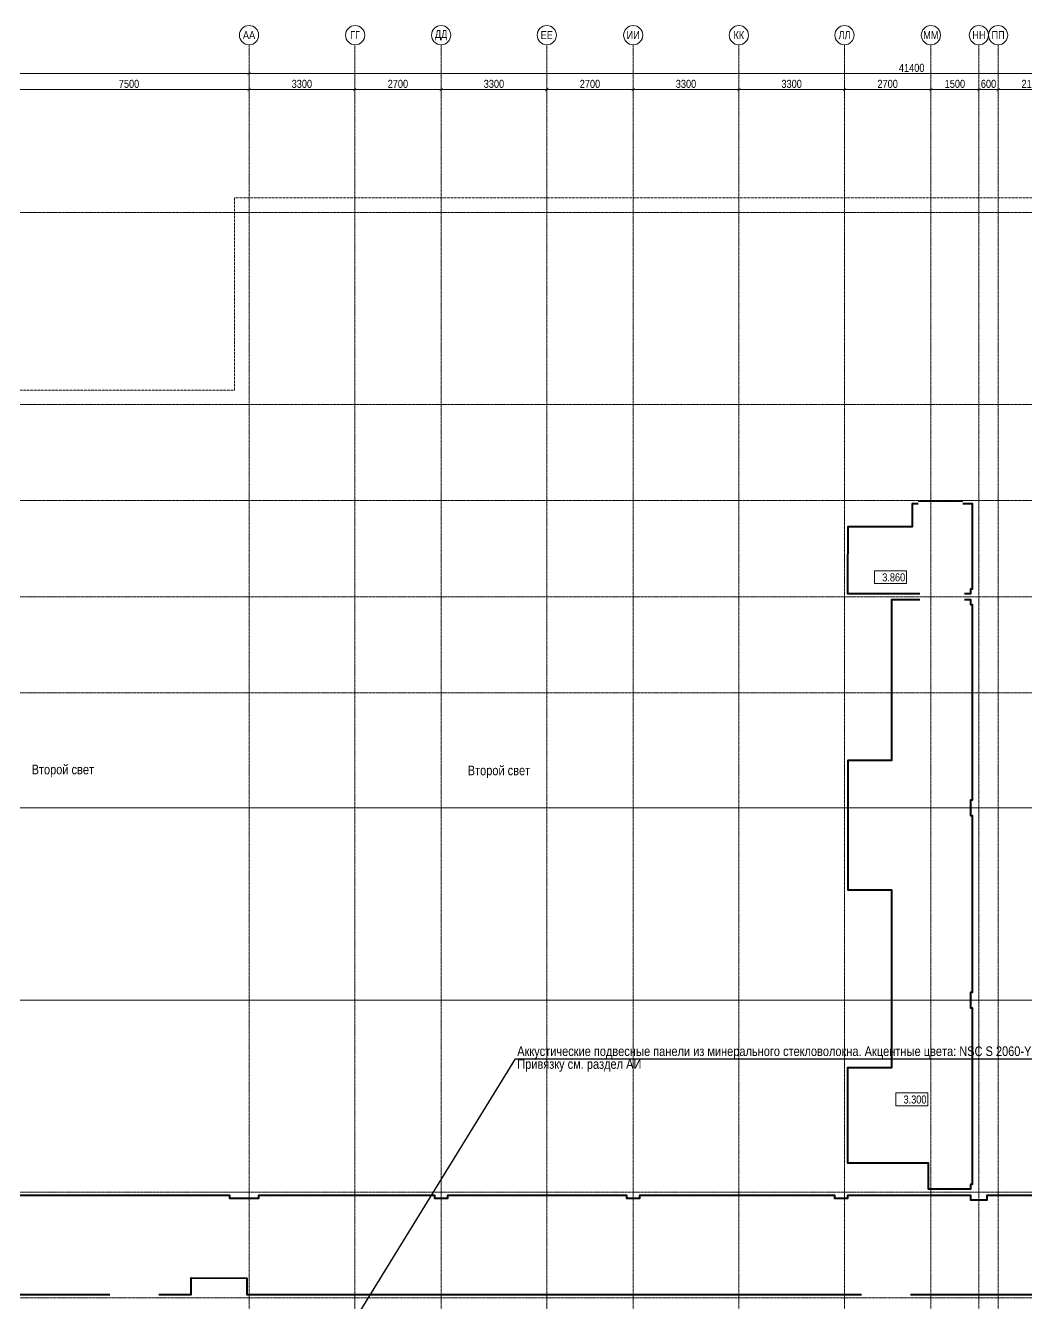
# Model space of a CAD drawing. Header units: millimetres. Extents: x -328335 to 1212475, y -208171 to 164144.
# Drawn here: x 66218 to 97485, y 100625 to 140539 of the extents above; entities that cross this region are included whole.
import ezdxf
from ezdxf import colors
from ezdxf.entities.mleader import LeaderData, LeaderLine
from ezdxf.enums import TextEntityAlignment as Align
from ezdxf.math import Vec2, Vec3

# ---------------------------------------------------------------- set-up
doc = ezdxf.new("R2010")
doc.units = ezdxf.units.MM
doc.header["$LTSCALE"] = 0.5
doc.linetypes.add('CENTER2', pattern=[28.575, 19.05, -3.175, 3.175, -3.175])
doc.linetypes.add('DASHED', pattern=[19.05, 12.7, -6.35])
doc.layers.get('Defpoints').update_dxf_attribs({"color": 140})
for name, color, linetype, lineweight in [('АИ_Плинтус', 3, 'Continuous', 9), ('АР6_потолок_отм', 5, 'Continuous', 5), ('АЦ_Выноски', 7, 'Continuous', 5), ('РД_Оси_размер', 8, 'Continuous', 0)]:
    doc.layers.add(name, color=color, linetype=linetype, lineweight=lineweight)
doc.layers.add('АИ_Потолок', color=31, linetype='Continuous')
doc.layers.add('АИ_Т_Профиль', color=2, linetype='Continuous', lineweight=40, true_color=0xffff00)
doc.layers.add('РД_Оси_100', color=7, linetype='Continuous', lineweight=0, true_color=0x525252)
doc.layers.add('АР_Делит', color=120, linetype='Continuous', lineweight=0, plot=False)
doc.styles.add('Arial_Narrow_08', font='ARIALN.TTF', dxfattribs={"width": 0.8})
doc.styles.add('style1', font='ARIALN.TTF')
doc.styles.add('ккк', font='isocpeur.ttf', dxfattribs={"width": 0.85, "oblique": 15})
doc.dimstyles.new('Dim100_ареал', dxfattribs={"dimscale": 100, "dimtxt": 2.5, "dimasz": 1, "dimexe": 1, "dimexo": 1, "dimgap": 0.5, "dimtad": 1, "dimzin": 12, "dimdsep": 46, "dimtxsty": 'style1', "dimblk": 'ARCHTICK', "dimcen": 1, "dimdle": 1, "dimaunit": 1, "dimadec": 0, "dimazin": 3, "dimtfac": 1, "dimtmove": 1, "dimatfit": 3, "dimldrblk": 'OPEN30', "dimfxl": 2, "dimfxlon": 1, "dimtolj": 1, "dimtzin": 0, "dimlwd": 5, "dimlwe": 5, "dimarcsym": 0})

# ---------------------------------------------------------------- blocks, each defined once
blk = doc.blocks.new('A-iden')
at = {"linetype": 'Continuous', "lineweight": 5}
blk.add_circle((0, -4), 3, dxfattribs=at)
at = {"color": 0, "linetype": 'Continuous', "lineweight": 20, "style": 'ккк', "width": 0.85}
blk.add_attdef('ID', text='', height=4, dxfattribs=at).set_placement((0.31, -3.85), align=Align.MIDDLE_CENTER)
blk = doc.blocks.new('_ArchTick')
at = {"color": 0, "linetype": 'ByBlock', "const_width": 0.15}
blk.add_lwpolyline([(-0.5, -0.5), (0.5, 0.5)], dxfattribs=at)
blk = doc.blocks.new('*D428')
at = {"layer": 'Defpoints', "color": 0, "transparency": 16777216}
for p in [(73200, 139039), (37500, 137039), (73200, 137039)]:
    blk.add_point(p, dxfattribs=at)
at = {"layer": 'РД_Оси_размер', "color": 0, "lineweight": 5, "transparency": 16777216}
for p, q in [((37400, 139039), (73300, 139039)), ((37500, 138839), (37500, 139139)), ((73200, 138839), (73200, 139139))]:
    blk.add_line(p, q, dxfattribs=at)
at = {"layer": 'РД_Оси_размер', "color": 0, "lineweight": 5, "transparency": 16777216, "xscale": 100, "yscale": 100, "zscale": 100, "rotation": 180}
blk.add_blockref('_ArchTick', (37500, 139039), dxfattribs=at)
at = {"layer": 'РД_Оси_размер', "color": 0, "lineweight": 5, "transparency": 16777216, "xscale": 100, "yscale": 100, "zscale": 100}
blk.add_blockref('_ArchTick', (73200, 139039), dxfattribs=at)
at = {"layer": 'РД_Оси_размер', "color": 0, "transparency": 16777216, "insert": (55350, 139216), "char_height": 250, "attachment_point": 5, "style": 'style1'}
blk.add_mtext('\\A1;35700', dxfattribs=at)
blk = doc.blocks.new('_Open30')
at = {"color": 0, "linetype": 'ByBlock', "lineweight": -2}
for p, q in [((-1, 0.27), (0, 0)), ((0, 0), (-1, -0.27)), ((0, 0), (-1, 0))]:
    blk.add_line(p, q, dxfattribs=at)
blk = doc.blocks.new('*D601')
at = {"layer": 'Defpoints', "color": 0, "transparency": 16777216}
for p in [(114600, 139039), (73200, 137039), (114600, 137039)]:
    blk.add_point(p, dxfattribs=at)
at = {"layer": 'РД_Оси_размер', "color": 0, "lineweight": 5, "transparency": 16777216}
for p, q in [((73100, 139039), (114700, 139039)), ((73200, 138839), (73200, 139139)), ((114600, 138839), (114600, 139139))]:
    blk.add_line(p, q, dxfattribs=at)
at = {"layer": 'РД_Оси_размер', "color": 0, "lineweight": 5, "transparency": 16777216, "xscale": 100, "yscale": 100, "zscale": 100, "rotation": 180}
blk.add_blockref('_ArchTick', (73200, 139039), dxfattribs=at)
at = {"layer": 'РД_Оси_размер', "color": 0, "lineweight": 5, "transparency": 16777216, "xscale": 100, "yscale": 100, "zscale": 100}
blk.add_blockref('_ArchTick', (114600, 139039), dxfattribs=at)
at = {"layer": 'РД_Оси_размер', "color": 0, "transparency": 16777216, "insert": (93900, 139216), "char_height": 250, "attachment_point": 5, "style": 'style1'}
blk.add_mtext('\\A1;41400', dxfattribs=at)
blk = doc.blocks.new('*D457')
at = {"layer": 'Defpoints', "color": 0, "transparency": 16777216}
for p in [(73200, 138539), (65700, 137039), (73200, 137039)]:
    blk.add_point(p, dxfattribs=at)
at = {"layer": 'РД_Оси_размер', "color": 0, "lineweight": 5, "transparency": 16777216}
for p, q in [((65600, 138539), (73300, 138539)), ((65700, 138339), (65700, 138639)), ((73200, 138339), (73200, 138639))]:
    blk.add_line(p, q, dxfattribs=at)
at = {"layer": 'РД_Оси_размер', "color": 0, "lineweight": 5, "transparency": 16777216, "xscale": 100, "yscale": 100, "zscale": 100, "rotation": 180}
blk.add_blockref('_ArchTick', (65700, 138539), dxfattribs=at)
at = {"layer": 'РД_Оси_размер', "color": 0, "lineweight": 5, "transparency": 16777216, "xscale": 100, "yscale": 100, "zscale": 100}
blk.add_blockref('_ArchTick', (73200, 138539), dxfattribs=at)
at = {"layer": 'РД_Оси_размер', "color": 0, "transparency": 16777216, "insert": (69450, 138716), "char_height": 250, "attachment_point": 5, "style": 'style1'}
blk.add_mtext('\\A1;7500', dxfattribs=at)
blk = doc.blocks.new('*D458')
at = {"layer": 'Defpoints', "color": 0, "transparency": 16777216}
for p in [(76500, 138539), (73200, 137039), (76500, 137039)]:
    blk.add_point(p, dxfattribs=at)
at = {"layer": 'РД_Оси_размер', "color": 0, "lineweight": 5, "transparency": 16777216}
for p, q in [((73100, 138539), (76600, 138539)), ((73200, 138339), (73200, 138639)), ((76500, 138339), (76500, 138639))]:
    blk.add_line(p, q, dxfattribs=at)
at = {"layer": 'РД_Оси_размер', "color": 0, "lineweight": 5, "transparency": 16777216, "xscale": 100, "yscale": 100, "zscale": 100, "rotation": 180}
blk.add_blockref('_ArchTick', (73200, 138539), dxfattribs=at)
at = {"layer": 'РД_Оси_размер', "color": 0, "lineweight": 5, "transparency": 16777216, "xscale": 100, "yscale": 100, "zscale": 100}
blk.add_blockref('_ArchTick', (76500, 138539), dxfattribs=at)
at = {"layer": 'РД_Оси_размер', "color": 0, "transparency": 16777216, "insert": (74850, 138716), "char_height": 250, "attachment_point": 5, "style": 'style1'}
blk.add_mtext('\\A1;3300', dxfattribs=at)
blk = doc.blocks.new('*D459')
at = {"layer": 'Defpoints', "color": 0, "transparency": 16777216}
for p in [(79200, 138539), (76500, 137039), (79200, 137039)]:
    blk.add_point(p, dxfattribs=at)
at = {"layer": 'РД_Оси_размер', "color": 0, "lineweight": 5, "transparency": 16777216}
for p, q in [((76400, 138539), (79300, 138539)), ((76500, 138339), (76500, 138639)), ((79200, 138339), (79200, 138639))]:
    blk.add_line(p, q, dxfattribs=at)
at = {"layer": 'РД_Оси_размер', "color": 0, "lineweight": 5, "transparency": 16777216, "xscale": 100, "yscale": 100, "zscale": 100, "rotation": 180}
blk.add_blockref('_ArchTick', (76500, 138539), dxfattribs=at)
at = {"layer": 'РД_Оси_размер', "color": 0, "lineweight": 5, "transparency": 16777216, "xscale": 100, "yscale": 100, "zscale": 100}
blk.add_blockref('_ArchTick', (79200, 138539), dxfattribs=at)
at = {"layer": 'РД_Оси_размер', "color": 0, "transparency": 16777216, "insert": (77850, 138716), "char_height": 250, "attachment_point": 5, "style": 'style1'}
blk.add_mtext('\\A1;2700', dxfattribs=at)
blk = doc.blocks.new('*D460')
at = {"layer": 'Defpoints', "color": 0, "transparency": 16777216}
for p in [(82500, 138539), (79200, 137039), (82500, 137039)]:
    blk.add_point(p, dxfattribs=at)
at = {"layer": 'РД_Оси_размер', "color": 0, "lineweight": 5, "transparency": 16777216}
for p, q in [((79100, 138539), (82600, 138539)), ((79200, 138339), (79200, 138639)), ((82500, 138339), (82500, 138639))]:
    blk.add_line(p, q, dxfattribs=at)
at = {"layer": 'РД_Оси_размер', "color": 0, "lineweight": 5, "transparency": 16777216, "xscale": 100, "yscale": 100, "zscale": 100, "rotation": 180}
blk.add_blockref('_ArchTick', (79200, 138539), dxfattribs=at)
at = {"layer": 'РД_Оси_размер', "color": 0, "lineweight": 5, "transparency": 16777216, "xscale": 100, "yscale": 100, "zscale": 100}
blk.add_blockref('_ArchTick', (82500, 138539), dxfattribs=at)
at = {"layer": 'РД_Оси_размер', "color": 0, "transparency": 16777216, "insert": (80850, 138716), "char_height": 250, "attachment_point": 5, "style": 'style1'}
blk.add_mtext('\\A1;3300', dxfattribs=at)
blk = doc.blocks.new('*D461')
at = {"layer": 'Defpoints', "color": 0, "transparency": 16777216}
for p in [(85200, 138539), (82500, 137039), (85200, 137039)]:
    blk.add_point(p, dxfattribs=at)
at = {"layer": 'РД_Оси_размер', "color": 0, "lineweight": 5, "transparency": 16777216}
for p, q in [((82400, 138539), (85300, 138539)), ((82500, 138339), (82500, 138639)), ((85200, 138339), (85200, 138639))]:
    blk.add_line(p, q, dxfattribs=at)
at = {"layer": 'РД_Оси_размер', "color": 0, "lineweight": 5, "transparency": 16777216, "xscale": 100, "yscale": 100, "zscale": 100, "rotation": 180}
blk.add_blockref('_ArchTick', (82500, 138539), dxfattribs=at)
at = {"layer": 'РД_Оси_размер', "color": 0, "lineweight": 5, "transparency": 16777216, "xscale": 100, "yscale": 100, "zscale": 100}
blk.add_blockref('_ArchTick', (85200, 138539), dxfattribs=at)
at = {"layer": 'РД_Оси_размер', "color": 0, "transparency": 16777216, "insert": (83850, 138716), "char_height": 250, "attachment_point": 5, "style": 'style1'}
blk.add_mtext('\\A1;2700', dxfattribs=at)
blk = doc.blocks.new('*D462')
at = {"layer": 'Defpoints', "color": 0, "transparency": 16777216}
for p in [(88500, 138539), (85200, 137039), (88500, 137039)]:
    blk.add_point(p, dxfattribs=at)
at = {"layer": 'РД_Оси_размер', "color": 0, "lineweight": 5, "transparency": 16777216}
for p, q in [((85100, 138539), (88600, 138539)), ((85200, 138339), (85200, 138639)), ((88500, 138339), (88500, 138639))]:
    blk.add_line(p, q, dxfattribs=at)
at = {"layer": 'РД_Оси_размер', "color": 0, "lineweight": 5, "transparency": 16777216, "xscale": 100, "yscale": 100, "zscale": 100, "rotation": 180}
blk.add_blockref('_ArchTick', (85200, 138539), dxfattribs=at)
at = {"layer": 'РД_Оси_размер', "color": 0, "lineweight": 5, "transparency": 16777216, "xscale": 100, "yscale": 100, "zscale": 100}
blk.add_blockref('_ArchTick', (88500, 138539), dxfattribs=at)
at = {"layer": 'РД_Оси_размер', "color": 0, "transparency": 16777216, "insert": (86850, 138716), "char_height": 250, "attachment_point": 5, "style": 'style1'}
blk.add_mtext('\\A1;3300', dxfattribs=at)
blk = doc.blocks.new('*D463')
at = {"layer": 'Defpoints', "color": 0, "transparency": 16777216}
for p in [(91800, 138539), (88500, 137039), (91800, 137039)]:
    blk.add_point(p, dxfattribs=at)
at = {"layer": 'РД_Оси_размер', "color": 0, "lineweight": 5, "transparency": 16777216}
for p, q in [((88400, 138539), (91900, 138539)), ((88500, 138339), (88500, 138639)), ((91800, 138339), (91800, 138639))]:
    blk.add_line(p, q, dxfattribs=at)
at = {"layer": 'РД_Оси_размер', "color": 0, "lineweight": 5, "transparency": 16777216, "xscale": 100, "yscale": 100, "zscale": 100, "rotation": 180}
blk.add_blockref('_ArchTick', (88500, 138539), dxfattribs=at)
at = {"layer": 'РД_Оси_размер', "color": 0, "lineweight": 5, "transparency": 16777216, "xscale": 100, "yscale": 100, "zscale": 100}
blk.add_blockref('_ArchTick', (91800, 138539), dxfattribs=at)
at = {"layer": 'РД_Оси_размер', "color": 0, "transparency": 16777216, "insert": (90150, 138716), "char_height": 250, "attachment_point": 5, "style": 'style1'}
blk.add_mtext('\\A1;3300', dxfattribs=at)
blk = doc.blocks.new('*D464')
at = {"layer": 'Defpoints', "color": 0, "transparency": 16777216}
for p in [(94500, 138539), (91800, 137039), (94500, 137039)]:
    blk.add_point(p, dxfattribs=at)
at = {"layer": 'РД_Оси_размер', "color": 0, "lineweight": 5, "transparency": 16777216}
for p, q in [((91700, 138539), (94600, 138539)), ((91800, 138339), (91800, 138639)), ((94500, 138339), (94500, 138639))]:
    blk.add_line(p, q, dxfattribs=at)
at = {"layer": 'РД_Оси_размер', "color": 0, "lineweight": 5, "transparency": 16777216, "xscale": 100, "yscale": 100, "zscale": 100, "rotation": 180}
blk.add_blockref('_ArchTick', (91800, 138539), dxfattribs=at)
at = {"layer": 'РД_Оси_размер', "color": 0, "lineweight": 5, "transparency": 16777216, "xscale": 100, "yscale": 100, "zscale": 100}
blk.add_blockref('_ArchTick', (94500, 138539), dxfattribs=at)
at = {"layer": 'РД_Оси_размер', "color": 0, "transparency": 16777216, "insert": (93150, 138716), "char_height": 250, "attachment_point": 5, "style": 'style1'}
blk.add_mtext('\\A1;2700', dxfattribs=at)
blk = doc.blocks.new('*D465')
at = {"layer": 'Defpoints', "color": 0, "transparency": 16777216}
for p in [(96000, 138539), (94500, 137039), (96000, 137039)]:
    blk.add_point(p, dxfattribs=at)
at = {"layer": 'РД_Оси_размер', "color": 0, "lineweight": 5, "transparency": 16777216}
for p, q in [((94400, 138539), (96100, 138539)), ((94500, 138339), (94500, 138639)), ((96000, 138339), (96000, 138639))]:
    blk.add_line(p, q, dxfattribs=at)
at = {"layer": 'РД_Оси_размер', "color": 0, "lineweight": 5, "transparency": 16777216, "xscale": 100, "yscale": 100, "zscale": 100, "rotation": 180}
blk.add_blockref('_ArchTick', (94500, 138539), dxfattribs=at)
at = {"layer": 'РД_Оси_размер', "color": 0, "lineweight": 5, "transparency": 16777216, "xscale": 100, "yscale": 100, "zscale": 100}
blk.add_blockref('_ArchTick', (96000, 138539), dxfattribs=at)
at = {"layer": 'РД_Оси_размер', "color": 0, "transparency": 16777216, "insert": (95250, 138716), "char_height": 250, "attachment_point": 5, "style": 'style1'}
blk.add_mtext('\\A1;1500', dxfattribs=at)
blk = doc.blocks.new('*D466')
at = {"layer": 'Defpoints', "color": 0, "transparency": 16777216}
for p in [(96600, 138539), (96000, 137039), (96600, 137039)]:
    blk.add_point(p, dxfattribs=at)
at = {"layer": 'РД_Оси_размер', "color": 0, "lineweight": 5, "transparency": 16777216}
for p, q in [((95900, 138539), (96700, 138539)), ((96000, 138339), (96000, 138639)), ((96600, 138339), (96600, 138639))]:
    blk.add_line(p, q, dxfattribs=at)
at = {"layer": 'РД_Оси_размер', "color": 0, "lineweight": 5, "transparency": 16777216, "xscale": 100, "yscale": 100, "zscale": 100, "rotation": 180}
blk.add_blockref('_ArchTick', (96000, 138539), dxfattribs=at)
at = {"layer": 'РД_Оси_размер', "color": 0, "lineweight": 5, "transparency": 16777216, "xscale": 100, "yscale": 100, "zscale": 100}
blk.add_blockref('_ArchTick', (96600, 138539), dxfattribs=at)
at = {"layer": 'РД_Оси_размер', "color": 0, "transparency": 16777216, "insert": (96300, 138716), "char_height": 250, "attachment_point": 5, "style": 'style1'}
blk.add_mtext('\\A1;600', dxfattribs=at)
blk = doc.blocks.new('*D467')
at = {"layer": 'Defpoints', "color": 0, "transparency": 16777216}
for p in [(98700, 138539), (96600, 137039), (98700, 137039)]:
    blk.add_point(p, dxfattribs=at)
at = {"layer": 'РД_Оси_размер', "color": 0, "lineweight": 5, "transparency": 16777216}
for p, q in [((96500, 138539), (98800, 138539)), ((96600, 138339), (96600, 138639)), ((98700, 138339), (98700, 138639))]:
    blk.add_line(p, q, dxfattribs=at)
at = {"layer": 'РД_Оси_размер', "color": 0, "lineweight": 5, "transparency": 16777216, "xscale": 100, "yscale": 100, "zscale": 100, "rotation": 180}
blk.add_blockref('_ArchTick', (96600, 138539), dxfattribs=at)
at = {"layer": 'РД_Оси_размер', "color": 0, "lineweight": 5, "transparency": 16777216, "xscale": 100, "yscale": 100, "zscale": 100}
blk.add_blockref('_ArchTick', (98700, 138539), dxfattribs=at)
at = {"layer": 'РД_Оси_размер', "color": 0, "transparency": 16777216, "insert": (97650, 138716), "char_height": 250, "attachment_point": 5, "style": 'style1'}
blk.add_mtext('\\A1;2100', dxfattribs=at)
blk = doc.blocks.new('Отметка_план')
at = {"color": 7, "lineweight": 5}
blk.add_lwpolyline([(0, 0), (10, 0), (10, 4), (0, 4)], close=True, dxfattribs=at)
at = {"style": 'Arial_Narrow_08', "width": 0.8}
blk.add_attdef('OTMG', text='', height=2.5, dxfattribs=at).set_placement((9.06, 0.7), align=Align.RIGHT)
blk = doc.blocks.new('_Dot')
at = {"color": 0, "linetype": 'ByBlock', "lineweight": -2}
blk.add_line((-0.5, 0), (-1, 0), dxfattribs=at)
at = {"color": 0, "linetype": 'ByBlock', "const_width": 0.5}
blk.add_lwpolyline([(-0.25, 0, 1), (0.25, 0, 1)], format="xyb", close=True, dxfattribs=at)
blk = doc.blocks.new('2200_АР_ОСИ_3эт_100_6.02.25')
at = {"layer": 'АР_Делит', "color": 5, "linetype": 'DASHED'}
blk.add_lwpolyline([(-355, 13145), (-355, 100855), (37145, 100855), (37145, 129155), (72745, 129155), (72745, 135155), (114955, 135155), (114955, -355)], dxfattribs=at)
at = {"layer": 'РД_Оси_100', "color": 8, "linetype": 'CENTER2', "true_color": 0x808080}
for p, q in [((73200, -6155), (73200, 139938.679)), ((79200, -6155), (79200, 139938.679)), ((85200, -6155), (85200, 139938.679)), ((88500, -6155), (88500, 139938.679)), ((91800, -6155), (91800, 139938.679)), ((94500, -6155), (94500, 139938.679)), ((96000, -6155), (96000, 139938.679)), ((-5954.958, 134700), (119910, 134700)), ((-5954.958, 128700), (119910, 128700)), ((-5954.958, 125700), (119910, 125700)), ((-5954.958, 122700), (119910, 122700)), ((-5954.958, 119700), (119910, 119700)), ((-5954.958, 116100), (119910, 116100)), ((35037.55, 116100), (119910, 116100)), ((-5954.958, 110100), (119910, 110100)), ((35037.55, 110100), (119910, 110100)), ((-5954.958, 104100), (119910, 104100))]:
    blk.add_line(p, q, dxfattribs=at)
for points in [[(76500, 139938.679), (76500, -6155)], [(82500, 139938.679), (82500, -6155)], [(96600, -6155), (96600, 139938.679)], [(119910, 100950), (119410, 100800), (-5454.958, 100800), (-5954.958, 100950)]]:
    blk.add_lwpolyline(points, dxfattribs=at)
at = {"layer": 'РД_Оси_100', "color": 0}
ref = blk.add_blockref('A-iden', (73200, 140638.679), dxfattribs=dict(at, xscale=100, yscale=100, zscale=100))
ref.add_attrib('ID', 'АА', dxfattribs={"layer": '0', "linetype": 'Continuous', "height": 250, "style": 'style1'}).set_placement((73200, 140238.679), align=Align.MIDDLE)
ref = blk.add_blockref('A-iden', (76514.62, 140638.679), dxfattribs=dict(at, xscale=100, yscale=100, zscale=100))
ref.add_attrib('ID', 'ГГ', dxfattribs={"layer": '0', "linetype": 'Continuous', "height": 250, "style": 'style1'}).set_placement((76514.62, 140238.679), align=Align.MIDDLE)
ref = blk.add_blockref('A-iden', (79200, 140638.679), dxfattribs=dict(at, xscale=100, yscale=100, zscale=100))
ref.add_attrib('ID', 'ДД', dxfattribs={"layer": '0', "linetype": 'Continuous', "height": 250, "style": 'style1'}).set_placement((79200, 140238.679), align=Align.MIDDLE)
ref = blk.add_blockref('A-iden', (82500.02, 140638.679), dxfattribs=dict(at, xscale=100, yscale=100, zscale=100))
ref.add_attrib('ID', 'ЕЕ', dxfattribs={"layer": '0', "linetype": 'Continuous', "height": 250, "style": 'style1'}).set_placement((82500.02, 140238.679), align=Align.MIDDLE)
ref = blk.add_blockref('A-iden', (85200, 140638.679), dxfattribs=dict(at, xscale=100, yscale=100, zscale=100))
ref.add_attrib('ID', 'ИИ', dxfattribs={"layer": '0', "linetype": 'Continuous', "height": 250, "style": 'style1'}).set_placement((85200, 140238.679), align=Align.MIDDLE)
ref = blk.add_blockref('A-iden', (88500, 140638.679), dxfattribs=dict(at, xscale=100, yscale=100, zscale=100))
ref.add_attrib('ID', 'КК', dxfattribs={"layer": '0', "linetype": 'Continuous', "height": 250, "style": 'style1'}).set_placement((88500, 140238.679), align=Align.MIDDLE)
ref = blk.add_blockref('A-iden', (91800, 140638.679), dxfattribs=dict(at, xscale=100, yscale=100, zscale=100))
ref.add_attrib('ID', 'ЛЛ', dxfattribs={"layer": '0', "linetype": 'Continuous', "height": 250, "style": 'style1'}).set_placement((91800, 140238.679), align=Align.MIDDLE)
ref = blk.add_blockref('A-iden', (94500, 140638.679), dxfattribs=dict(at, xscale=100, yscale=100, zscale=100))
ref.add_attrib('ID', 'ММ', dxfattribs={"layer": '0', "linetype": 'Continuous', "height": 250, "style": 'style1'}).set_placement((94500, 140238.679), align=Align.MIDDLE)
ref = blk.add_blockref('A-iden', (96000, 140638.679), dxfattribs=dict(at, xscale=100, yscale=100, zscale=100))
ref.add_attrib('ID', 'НН', dxfattribs={"layer": '0', "linetype": 'Continuous', "height": 250, "style": 'style1'}).set_placement((96000, 140238.679), align=Align.MIDDLE)
ref = blk.add_blockref('A-iden', (96600, 140638.679), dxfattribs=dict(at, xscale=100, yscale=100, zscale=100))
ref.add_attrib('ID', 'ПП', dxfattribs={"layer": '0', "linetype": 'Continuous', "height": 250, "style": 'style1'}).set_placement((96600, 140238.679), align=Align.MIDDLE)
at = {"layer": 'РД_Оси_размер'}
for base, p1, p2, picture, middle in [((73200, 139038.679), (37500, 137038.679), (73200, 137038.679), '*D428', (55350, 139216.322)), ((114600, 139038.679), (73200, 137038.679), (114600, 137038.679), '*D601', (93900, 139216.322)), ((73200, 138538.679), (65700, 137038.679), (73200, 137038.679), '*D457', (69450, 138716.322)), ((76500, 138538.679), (73200, 137038.679), (76500, 137038.679), '*D458', (74850, 138716.322)), ((79200, 138538.679), (76500, 137038.679), (79200, 137038.679), '*D459', (77850, 138716.322)), ((82500, 138538.679), (79200, 137038.679), (82500, 137038.679), '*D460', (80850, 138716.322)), ((85200, 138538.679), (82500, 137038.679), (85200, 137038.679), '*D461', (83850, 138716.322)), ((88500, 138538.679), (85200, 137038.679), (88500, 137038.679), '*D462', (86850, 138716.322)), ((91800, 138538.679), (88500, 137038.679), (91800, 137038.679), '*D463', (90150, 138716.322)), ((94500, 138538.679), (91800, 137038.679), (94500, 137038.679), '*D464', (93150, 138716.322)), ((96000, 138538.679), (94500, 137038.679), (96000, 137038.679), '*D465', (95250, 138716.322)), ((96600, 138538.679), (96000, 137038.679), (96600, 137038.679), '*D466', (96300, 138716.322)), ((98700, 138538.679), (96600, 137038.679), (98700, 137038.679), '*D467', (97650, 138716.322))]:
    dim = blk.add_linear_dim(base=base, p1=p1, p2=p2, dimstyle='Dim100_ареал', dxfattribs=at)
    dim.commit()
    dim.dimension.update_dxf_attribs({"geometry": picture, "text_midpoint": middle})

msp = doc.modelspace()

# ---------------------------------------------------------------- linework, layer by layer
at = {"layer": 'АИ_Плинтус', "color": 92, "linetype": 'ByBlock', "lineweight": 40}
for points in [[(94100, 125600), (93919.997, 125600), (93919.997, 124879.802), (91900.368, 124879.802), (91900.002, 123180.029), (91900, 123180.029), (91900, 122800), (94149.996, 122800)], [(95549.996, 122800), (95749.996, 122800), (95749.996, 122950), (95800.001, 122950), (95800.001, 125600), (95500, 125600)], [(94149.996, 122600), (93270.004, 122600), (93270.004, 117580), (91900.303, 117580.155), (91900.303, 113539.897), (93270.004, 113539.855), (93270.004, 107980), (91900, 107980), (91900.015, 105020.142), (94420, 105019.985), (94420, 104200), (95749.996, 104200), (95750, 104350), (95800, 104350), (95800, 109850), (95750, 109850), (95750, 110350), (95800, 110350), (95800, 113170), (95799.999, 113170), (95799.999, 113530), (95799.999, 113530), (95800, 115850), (95749.996, 115850), (95749.995, 116350), (95800, 116350), (95800, 116630), (95800, 116630), (95800, 122450), (95749.996, 122450), (95749.996, 122600), (95549.996, 122600)]]:
    msp.add_lwpolyline(points, dxfattribs=at)
at = {"layer": 'АИ_Плинтус', "color": 24, "linetype": 'ByBlock', "lineweight": 40, "true_color": 0xa52900, "transparency": 33554653}
for points in [[(103880, 104000), (96249.996, 104000), (96249.996, 103850), (95749.996, 103850), (95749.996, 104000), (91899.996, 104000), (91899.996, 103900), (91499.996, 103900), (91499.996, 104000), (85399.996, 104000), (85399.996, 103900), (84999.996, 103900), (84999.996, 104000), (79399.996, 104000), (79399.996, 103900), (78999.996, 103900), (79000, 104000), (73499.997, 104000), (73499.997, 103900), (72599.997, 103900), (72599.997, 104000), (65299.996, 104000)], [(70380, 100900), (71389.996, 100900), (71389.996, 101420), (73129.996, 101419.632), (73129.996, 100900), (92335.784, 100900)], [(93865.784, 100900), (99380, 100900), (99380, 101420), (101120, 101420), (101120, 100900), (101950, 100900)], [(65100, 100900), (68850, 100900)]]:
    msp.add_lwpolyline(points, dxfattribs=at)
at = {"layer": 'АИ_Т_Профиль', "linetype": 'ByBlock', "lineweight": 35, "transparency": 33554653}
msp.add_lwpolyline([(94100, 125682.816), (95500, 125682.816)], dxfattribs=at)

# ---------------------------------------------------------------- block references
at = {"layer": 'АР6_потолок_отм', "transparency": 33554653}
ref = msp.add_blockref('Отметка_план', (92740.047, 123108.736), dxfattribs=dict(at, xscale=100, yscale=100, zscale=100))
ref.add_attrib('OTMG', '3.860', dxfattribs={"layer": '0', "color": 0, "height": 250, "style": 'style1'}).set_placement((93697.465, 123428.552), align=Align.TOP_RIGHT)
at = {"layer": 'АР6_потолок_отм'}
ref = msp.add_blockref('Отметка_план', (93404.949, 106800.191), dxfattribs=dict(at, xscale=100, yscale=100, zscale=100))
ref.add_attrib('OTMG', '3.300', dxfattribs={"layer": '0', "color": 0, "height": 250, "style": 'style1'}).set_placement((94362.367, 107120.008), align=Align.TOP_RIGHT)
at = {"layer": 'РД_Оси_100'}
msp.add_blockref('2200_АР_ОСИ_3эт_100_6.02.25', (0, 0), dxfattribs=at)

# ---------------------------------------------------------------- texts
at = {"layer": 'АИ_Потолок', "color": 7, "char_height": 300, "width": 4221.80235, "attachment_point": 5, "style": 'style1'}
for insert in [(67382.732, 117256.344), (81006.406, 117227.508)]:
    msp.add_mtext('Второй свет', dxfattribs=dict(at, insert=insert))

# ---------------------------------------------------------------- leaders
at = {"layer": 'АЦ_Выноски', "transparency": 33554653}
ml = msp.add_multileader_mtext('Standard', dxfattribs=at)
ml.set_content('\\pxa0.66667;Аккустические подвесные панели из минерального стекловолокна. Акцентные цвета: {\\C240;\\c2367469;NSC S 2060-Y60R, NSC S 3060-Y30R. \\PПривязку см. раздел АИ}', color=256, style='style1')
ml.set_leader_properties(color=256)
ml.set_arrow_properties(name='DOT')
ml.build(insert=Vec2(0, 0))
ml.multileader.update_dxf_attribs({"has_dogleg": 0, "text_left_attachment_type": 6, "text_right_attachment_type": 6, "arrow_head_size": 200, "scale": 100})
ctx = ml.context
ctx.base_point, ctx.scale, ctx.char_height, ctx.arrow_head_size, ctx.landing_gap_size, ctx.plane_origin, ctx.plane_x_axis, ctx.plane_y_axis = Vec3(81527.942, 108265.207), 100, 300, 200, 50, Vec3(83308.187, 102395.461), Vec3(1, 0.00000001), Vec3(-0.00000001, 1)
ctx.left_attachment, ctx.right_attachment = 6, 6
notes = []
notes.append((ctx, [(1, (1, 1, 0), (80727.942, 108265.207), (1, 0.00000001), 800, [(1, [(77346.842, 97620.027), (76128.548, 99500.161)], 0, [])])]))
ctx.mtext.insert, ctx.mtext.text_direction, ctx.mtext.rotation, ctx.mtext.width, ctx.mtext.line_spacing_factor, ctx.mtext.flow_direction = Vec3(81577.942, 108653.407), Vec3(1, 0.00000001), 0.00000001, 9258.29889, 0.8, 5
for ctx, leaders in notes:
    for number, flags, end, landing, length, lines in leaders:
        leader = LeaderData()
        leader.index, (leader.has_last_leader_line, leader.has_dogleg_vector, leader.attachment_direction) = number, flags
        leader.last_leader_point, leader.dogleg_vector, leader.dogleg_length = Vec3(end), Vec3(landing), length
        for number, points, colour, breaks in lines:
            line = LeaderLine()
            line.index, line.vertices, line.color, line.breaks = number, Vec3.list(points), colors.encode_raw_color(colour), breaks
            leader.lines.append(line)
        ctx.leaders.append(leader)

doc.saveas('drawing.dxf')
